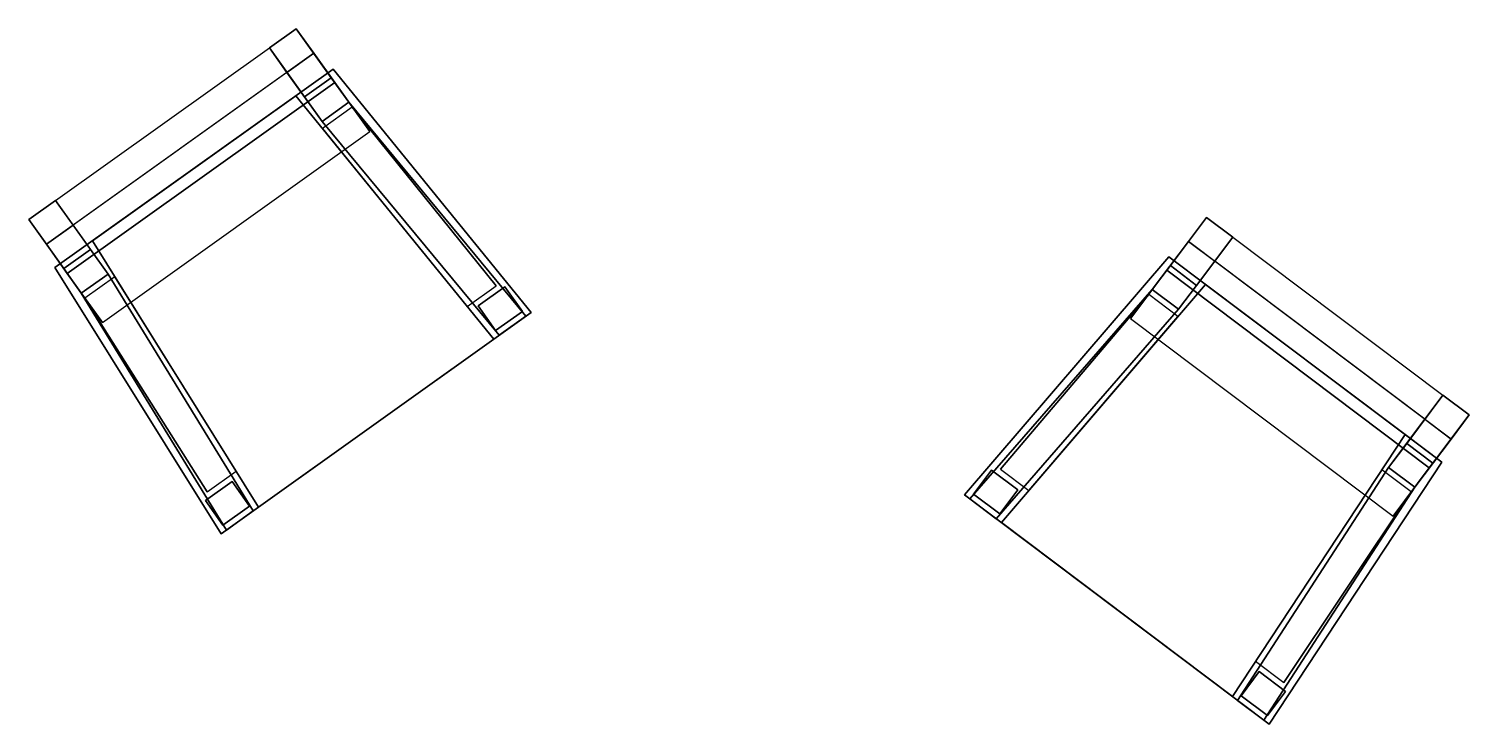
# Model space of a CAD drawing. Extents: x -255 to -150, y 56 to 106.
import ezdxf

# ---------------------------------------------------------------- set-up
doc = ezdxf.new("R2010")
doc.units = 0
doc.header["$MEASUREMENT"] = 0
doc.layers.add('2INTFMCH01', color=4, linetype='CONTINUOUS')

msp = doc.modelspace()

# ---------------------------------------------------------------- linework, layer by layer
at = {"layer": '2INTFMCH01', "invisible_edges": 12}
for points in [[(-235.34, 106.44, 162.36), (-237.29, 105.04, 162.36), (-236.02, 103.25, 163.08)], [(-234.74, 101.46, 150.48), (-237.29, 105.04, 162.36), (-235.34, 106.44, 162.36)], [(-236.02, 103.25, 163.08), (-234.06, 104.65, 163.08), (-235.34, 106.44, 162.36)], [(-235.34, 106.44, 162.36), (-234.06, 104.65, 163.08), (-231.51, 101.07, 150.48)], [(-231.51, 101.07, 150.48), (-232.78, 102.86, 150.48), (-235.34, 106.44, 162.36)], [(-235.34, 106.44, 162.36), (-232.78, 102.86, 150.48), (-234.74, 101.46, 150.48)], [(-234.06, 104.65, 163.08), (-253.59, 90.7, 163.08), (-252.06, 88.55, 163.8)], [(-252.92, 93.88, 162.36), (-237.29, 105.04, 162.36), (-236.02, 103.25, 163.08)], [(-252.06, 88.55, 163.8), (-232.53, 102.5, 163.8), (-234.06, 104.65, 163.08)], [(-233.46, 99.67, 150.48), (-236.02, 103.25, 163.08), (-237.29, 105.04, 162.36)], [(-237.29, 105.04, 162.36), (-234.74, 101.46, 150.48), (-233.46, 99.67, 150.48)], [(-231.51, 101.07, 150.48), (-234.06, 104.65, 163.08), (-232.53, 102.5, 163.8)], [(-252.96, 88.99, 141.48), (-252.96, 88.99, 144), (-232.65, 103.49, 144)], [(-232.65, 103.49, 144), (-232.65, 103.49, 141.48), (-252.96, 88.99, 141.48)], [(-236.02, 103.25, 163.08), (-251.64, 92.09, 163.08), (-252.92, 93.88, 162.36)], [(-218.18, 85.71, 144), (-232.65, 103.49, 144), (-235.38, 101.54, 144)], [(-218.18, 85.71, 141.48), (-232.65, 103.49, 141.48), (-232.65, 103.49, 144)], [(-232.65, 103.49, 144), (-218.18, 85.71, 144), (-218.18, 85.71, 141.48)], [(-232.53, 102.5, 163.8), (-252.06, 88.55, 163.8), (-249.5, 84.97, 150.48)], [(-249.5, 84.97, 150.48), (-229.97, 98.92, 150.48), (-232.53, 102.5, 163.8)], [(-232.78, 102.86, 144), (-234.74, 101.46, 144), (-234.74, 101.46, 150.48)], [(-234.74, 101.46, 150.48), (-232.78, 102.86, 150.48), (-232.78, 102.86, 144)], [(-234.74, 101.46, 141.48), (-232.78, 102.86, 141.48), (-232.78, 102.86, 126)], [(-232.78, 102.86, 126), (-234.74, 101.46, 126), (-234.74, 101.46, 141.48)], [(-231.51, 101.07, 144), (-232.78, 102.86, 144), (-232.78, 102.86, 150.48)], [(-232.78, 102.86, 150.48), (-231.51, 101.07, 150.48), (-231.51, 101.07, 144)], [(-232.78, 102.86, 141.48), (-231.51, 101.07, 141.48), (-231.51, 101.07, 126)], [(-231.51, 101.07, 126), (-232.78, 102.86, 126), (-232.78, 102.86, 141.48)], [(-232.53, 102.5, 163.8), (-229.97, 98.92, 150.48), (-231.51, 101.07, 150.48)], [(-235.38, 101.54, 144), (-250.23, 90.94, 144), (-250.23, 90.94, 146.16)], [(-250.23, 90.94, 146.16), (-235.38, 101.54, 146.16), (-235.38, 101.54, 144)], [(-235.38, 101.54, 146.16), (-250.23, 90.94, 146.16), (-238.1, 71.48, 146.16)], [(-238.1, 71.48, 146.16), (-220.91, 83.76, 146.16), (-235.38, 101.54, 146.16)], [(-235.38, 101.54, 144), (-220.91, 83.76, 144), (-218.18, 85.71, 144)], [(-220.91, 83.76, 144), (-235.38, 101.54, 144), (-235.38, 101.54, 146.16)], [(-235.38, 101.54, 146.16), (-220.91, 83.76, 146.16), (-220.91, 83.76, 144)], [(-234.74, 101.46, 150.48), (-234.74, 101.46, 144), (-233.46, 99.67, 144)], [(-233.46, 99.67, 144), (-233.46, 99.67, 150.48), (-234.74, 101.46, 150.48)], [(-233.46, 99.67, 141.48), (-234.74, 101.46, 141.48), (-234.74, 101.46, 126)], [(-234.74, 101.46, 126), (-233.46, 99.67, 126), (-233.46, 99.67, 141.48)], [(-233.46, 99.67, 150.48), (-233.46, 99.67, 144), (-231.51, 101.07, 144)], [(-231.51, 101.07, 144), (-231.51, 101.07, 150.48), (-233.46, 99.67, 150.48)], [(-233.46, 99.67, 150.48), (-231.51, 101.07, 150.48), (-218.57, 85.43, 150.48)], [(-231.51, 101.07, 141.48), (-233.46, 99.67, 141.48), (-233.46, 99.67, 126)], [(-233.46, 99.67, 126), (-231.51, 101.07, 126), (-231.51, 101.07, 141.48)], [(-231.51, 101.07, 148.68), (-231.51, 101.07, 150.48), (-218.57, 85.43, 150.48)], [(-218.57, 85.43, 150.48), (-218.57, 85.43, 148.68), (-231.51, 101.07, 148.68)], [(-220.75, 87.66, 146.16), (-231.25, 100.71, 146.16), (-233.43, 99.15, 146.16)], [(-231.25, 100.71, 146.16), (-220.75, 87.66, 146.16), (-220.75, 87.66, 144)], [(-220.75, 87.66, 144), (-231.25, 100.71, 144), (-231.25, 100.71, 146.16)], [(-233.46, 99.67, 150.48), (-220.52, 84.04, 150.48), (-218.57, 85.43, 150.48)], [(-220.52, 84.04, 150.48), (-233.46, 99.67, 150.48), (-233.46, 99.67, 148.68)], [(-233.46, 99.67, 148.68), (-220.52, 84.04, 148.68), (-220.52, 84.04, 150.48)], [(-233.43, 99.15, 146.16), (-222.86, 86.15, 146.16), (-220.75, 87.66, 146.16)], [(-252.92, 93.88, 162.36), (-254.87, 92.49, 162.36), (-253.59, 90.7, 163.08)], [(-252.31, 88.91, 150.48), (-254.87, 92.49, 162.36), (-252.92, 93.88, 162.36)], [(-253.59, 90.7, 163.08), (-251.64, 92.09, 163.08), (-252.92, 93.88, 162.36)], [(-249.08, 88.51, 150.48), (-251.64, 92.09, 163.08), (-252.92, 93.88, 162.36)], [(-252.92, 93.88, 162.36), (-250.36, 90.3, 150.48), (-249.08, 88.51, 150.48)], [(-252.92, 93.88, 162.36), (-250.36, 90.3, 150.48), (-252.31, 88.91, 150.48)], [(-172.83, 87.38, 150.48), (-170.18, 90.89, 163.08), (-168.86, 92.65, 162.36)], [(-168.86, 92.65, 162.36), (-171.5, 89.14, 150.48), (-172.83, 87.38, 150.48)], [(-169.59, 87.69, 150.48), (-171.5, 89.14, 150.48), (-168.86, 92.65, 162.36)], [(-168.86, 92.65, 162.36), (-170.18, 90.89, 163.08), (-168.26, 89.45, 163.08)], [(-168.86, 92.65, 162.36), (-166.94, 91.21, 162.36), (-169.59, 87.69, 150.48)], [(-168.26, 89.45, 163.08), (-166.94, 91.21, 162.36), (-168.86, 92.65, 162.36)], [(-251.04, 87.12, 150.48), (-253.59, 90.7, 163.08), (-254.87, 92.49, 162.36)], [(-254.87, 92.49, 162.36), (-252.31, 88.91, 150.48), (-251.04, 87.12, 150.48)], [(-252.06, 88.55, 163.8), (-253.59, 90.7, 163.08), (-251.04, 87.12, 150.48)], [(-238.1, 71.48, 144), (-250.23, 90.94, 144), (-252.96, 88.99, 144)], [(-250.23, 90.94, 146.16), (-250.23, 90.94, 144), (-238.1, 71.48, 144)], [(-238.1, 71.48, 144), (-238.1, 71.48, 146.16), (-250.23, 90.94, 146.16)], [(-171.77, 88.79, 163.8), (-170.18, 90.89, 163.08), (-172.83, 87.38, 150.48)], [(-170.18, 90.89, 163.08), (-171.77, 88.79, 163.8), (-152.6, 74.35, 163.8)], [(-166.94, 91.21, 162.36), (-168.26, 89.45, 163.08), (-170.91, 85.94, 150.48)], [(-170.91, 85.94, 150.48), (-169.59, 87.69, 150.48), (-166.94, 91.21, 162.36)], [(-152.6, 74.35, 163.8), (-151.01, 76.46, 163.08), (-170.18, 90.89, 163.08)], [(-168.26, 89.45, 163.08), (-166.94, 91.21, 162.36), (-151.6, 79.66, 162.36)], [(-252.31, 88.91, 150.48), (-252.31, 88.91, 144), (-250.36, 90.3, 144)], [(-250.36, 90.3, 144), (-250.36, 90.3, 150.48), (-252.31, 88.91, 150.48)], [(-252.31, 88.91, 141.48), (-250.36, 90.3, 141.48), (-250.36, 90.3, 126)], [(-250.36, 90.3, 126), (-252.31, 88.91, 126), (-252.31, 88.91, 141.48)], [(-250.36, 90.3, 150.48), (-250.36, 90.3, 144), (-249.08, 88.51, 144)], [(-249.08, 88.51, 144), (-249.08, 88.51, 150.48), (-250.36, 90.3, 150.48)], [(-250.36, 90.3, 141.48), (-249.08, 88.51, 141.48), (-249.08, 88.51, 126)], [(-249.08, 88.51, 126), (-250.36, 90.3, 126), (-250.36, 90.3, 141.48)], [(-168.94, 87.76, 144), (-171.62, 89.78, 144), (-186.54, 72.37, 144)], [(-171.62, 89.78, 144), (-171.62, 89.78, 141.48), (-186.54, 72.37, 141.48)], [(-186.54, 72.37, 141.48), (-186.54, 72.37, 144), (-171.62, 89.78, 144)], [(-171.62, 89.78, 144), (-151.68, 74.76, 144), (-151.68, 74.76, 141.48)], [(-151.68, 74.76, 141.48), (-171.62, 89.78, 141.48), (-171.62, 89.78, 144)], [(-151.6, 79.66, 162.36), (-152.93, 77.9, 163.08), (-168.26, 89.45, 163.08)], [(-252.96, 88.99, 144), (-240.83, 69.53, 144), (-238.1, 71.48, 144)], [(-252.96, 88.99, 141.48), (-240.83, 69.53, 141.48), (-240.83, 69.53, 144)], [(-240.83, 69.53, 144), (-252.96, 88.99, 144), (-252.96, 88.99, 141.48)], [(-252.31, 88.91, 150.48), (-252.31, 88.91, 144), (-251.04, 87.12, 144)], [(-251.04, 87.12, 144), (-251.04, 87.12, 150.48), (-252.31, 88.91, 150.48)], [(-251.04, 87.12, 141.48), (-252.31, 88.91, 141.48), (-252.31, 88.91, 126)], [(-252.31, 88.91, 126), (-251.04, 87.12, 126), (-251.04, 87.12, 141.48)], [(-251.04, 87.12, 150.48), (-249.5, 84.97, 150.48), (-252.06, 88.55, 163.8)], [(-251.04, 87.12, 150.48), (-251.04, 87.12, 144), (-249.08, 88.51, 144)], [(-249.08, 88.51, 144), (-249.08, 88.51, 150.48), (-251.04, 87.12, 150.48)], [(-251.04, 87.12, 150.48), (-249.08, 88.51, 150.48), (-238.49, 71.2, 150.48)], [(-249.08, 88.51, 141.48), (-251.04, 87.12, 141.48), (-251.04, 87.12, 126)], [(-251.04, 87.12, 126), (-249.08, 88.51, 126), (-249.08, 88.51, 141.48)], [(-238.49, 71.2, 150.48), (-249.08, 88.51, 150.48), (-249.08, 88.51, 148.68)], [(-249.08, 88.51, 148.68), (-238.49, 71.2, 148.68), (-238.49, 71.2, 150.48)], [(-171.77, 88.79, 163.8), (-174.42, 85.27, 150.48), (-155.24, 70.83, 150.48)], [(-172.83, 87.38, 150.48), (-174.42, 85.27, 150.48), (-171.77, 88.79, 163.8)], [(-171.5, 89.14, 150.48), (-171.5, 89.14, 144), (-172.83, 87.38, 144)], [(-172.83, 87.38, 144), (-172.83, 87.38, 150.48), (-171.5, 89.14, 150.48)], [(-172.83, 87.38, 126), (-172.83, 87.38, 141.48), (-171.5, 89.14, 141.48)], [(-171.5, 89.14, 141.48), (-171.5, 89.14, 126), (-172.83, 87.38, 126)], [(-155.24, 70.83, 150.48), (-152.6, 74.35, 163.8), (-171.77, 88.79, 163.8)], [(-169.59, 87.69, 150.48), (-169.59, 87.69, 144), (-171.5, 89.14, 144)], [(-171.5, 89.14, 144), (-171.5, 89.14, 150.48), (-169.59, 87.69, 150.48)], [(-171.5, 89.14, 126), (-171.5, 89.14, 141.48), (-169.59, 87.69, 141.48)], [(-169.59, 87.69, 141.48), (-169.59, 87.69, 126), (-171.5, 89.14, 126)], [(-248.6, 88.32, 146.16), (-250.78, 86.76, 146.16), (-241.84, 72.59, 146.16)], [(-241.84, 72.59, 146.16), (-239.73, 74.1, 146.16), (-248.6, 88.32, 146.16)], [(-222.06, 86.19, 148.68), (-220.1, 87.58, 148.68), (-220.1, 87.58, 144)], [(-220.1, 87.58, 144), (-222.06, 86.19, 144), (-222.06, 86.19, 148.68)], [(-222.06, 86.19, 141.48), (-220.1, 87.58, 141.48), (-220.1, 87.58, 126)], [(-220.1, 87.58, 126), (-222.06, 86.19, 126), (-222.06, 86.19, 141.48)], [(-220.1, 87.58, 148.68), (-218.83, 85.79, 148.68), (-218.83, 85.79, 144)], [(-218.83, 85.79, 144), (-220.1, 87.58, 144), (-220.1, 87.58, 148.68)], [(-220.1, 87.58, 141.48), (-218.83, 85.79, 141.48), (-218.83, 85.79, 126)], [(-218.83, 85.79, 126), (-220.1, 87.58, 126), (-220.1, 87.58, 141.48)], [(-186.54, 72.37, 144), (-183.85, 70.35, 144), (-168.94, 87.76, 144)], [(-186.15, 72.08, 150.48), (-172.83, 87.38, 150.48), (-170.91, 85.94, 150.48)], [(-186.15, 72.08, 150.48), (-172.83, 87.38, 150.48), (-172.83, 87.38, 148.68)], [(-172.83, 87.38, 148.68), (-186.15, 72.08, 148.68), (-186.15, 72.08, 150.48)], [(-168.94, 87.76, 146.16), (-168.94, 87.76, 144), (-183.85, 70.35, 144)], [(-183.85, 70.35, 144), (-183.85, 70.35, 146.16), (-168.94, 87.76, 146.16)], [(-168.94, 87.76, 146.16), (-183.85, 70.35, 146.16), (-166.98, 57.64, 146.16)], [(-172.83, 87.38, 144), (-170.91, 85.94, 144), (-170.91, 85.94, 150.48)], [(-170.91, 85.94, 150.48), (-172.83, 87.38, 150.48), (-172.83, 87.38, 144)], [(-170.91, 85.94, 126), (-170.91, 85.94, 141.48), (-172.83, 87.38, 141.48)], [(-172.83, 87.38, 141.48), (-172.83, 87.38, 126), (-170.91, 85.94, 126)], [(-170.91, 85.94, 144), (-169.59, 87.69, 144), (-169.59, 87.69, 150.48)], [(-169.59, 87.69, 150.48), (-170.91, 85.94, 150.48), (-170.91, 85.94, 144)], [(-169.59, 87.69, 126), (-169.59, 87.69, 141.48), (-170.91, 85.94, 141.48)], [(-170.91, 85.94, 141.48), (-170.91, 85.94, 126), (-169.59, 87.69, 126)], [(-154.37, 76.78, 146.16), (-154.37, 76.78, 144), (-168.94, 87.76, 144)], [(-168.94, 87.76, 144), (-168.94, 87.76, 146.16), (-154.37, 76.78, 146.16)], [(-166.98, 57.64, 146.16), (-154.37, 76.78, 146.16), (-168.94, 87.76, 146.16)], [(-251.04, 87.12, 150.48), (-240.44, 69.81, 150.48), (-238.49, 71.2, 150.48)], [(-240.44, 69.81, 150.48), (-251.04, 87.12, 150.48), (-251.04, 87.12, 148.68)], [(-251.04, 87.12, 148.68), (-240.44, 69.81, 148.68), (-240.44, 69.81, 150.48)], [(-241.84, 72.59, 144), (-241.84, 72.59, 146.16), (-250.78, 86.76, 146.16)], [(-250.78, 86.76, 146.16), (-250.78, 86.76, 144), (-241.84, 72.59, 144)], [(-170.95, 85.41, 146.16), (-173.09, 87.03, 146.16), (-183.92, 74.25, 146.16)], [(-183.92, 74.25, 144), (-183.92, 74.25, 146.16), (-173.09, 87.03, 146.16)], [(-173.09, 87.03, 146.16), (-173.09, 87.03, 144), (-183.92, 74.25, 144)], [(-240.83, 69.53, 141.48), (-218.18, 85.71, 141.48), (-218.18, 85.71, 144)], [(-218.18, 85.71, 144), (-240.83, 69.53, 144), (-240.83, 69.53, 141.48)], [(-220.78, 84.4, 148.68), (-222.06, 86.19, 148.68), (-222.06, 86.19, 144)], [(-222.06, 86.19, 144), (-220.78, 84.4, 144), (-220.78, 84.4, 148.68)], [(-220.78, 84.4, 141.48), (-222.06, 86.19, 141.48), (-222.06, 86.19, 126)], [(-222.06, 86.19, 126), (-220.78, 84.4, 126), (-220.78, 84.4, 141.48)], [(-218.83, 85.79, 148.68), (-220.78, 84.4, 148.68), (-220.78, 84.4, 144)], [(-220.78, 84.4, 144), (-218.83, 85.79, 144), (-218.83, 85.79, 148.68)], [(-218.83, 85.79, 141.48), (-220.78, 84.4, 141.48), (-220.78, 84.4, 126)], [(-220.78, 84.4, 126), (-218.83, 85.79, 126), (-218.83, 85.79, 141.48)], [(-220.52, 84.04, 150.48), (-220.52, 84.04, 148.68), (-218.57, 85.43, 148.68)], [(-218.57, 85.43, 148.68), (-218.57, 85.43, 150.48), (-220.52, 84.04, 150.48)], [(-170.91, 85.94, 150.48), (-184.24, 70.63, 150.48), (-186.15, 72.08, 150.48)], [(-184.24, 70.63, 150.48), (-170.91, 85.94, 150.48), (-170.91, 85.94, 148.68)], [(-184.24, 70.63, 150.48), (-184.24, 70.63, 148.68), (-170.91, 85.94, 148.68)], [(-183.92, 74.25, 146.16), (-181.84, 72.69, 146.16), (-170.95, 85.41, 146.16)], [(-238.1, 71.48, 146.16), (-238.1, 71.48, 144), (-220.91, 83.76, 144)], [(-220.91, 83.76, 144), (-220.91, 83.76, 146.16), (-238.1, 71.48, 146.16)], [(-155.57, 74.39, 150.48), (-152.93, 77.9, 163.08), (-151.6, 79.66, 162.36)], [(-151.6, 79.66, 162.36), (-154.25, 76.14, 150.48), (-155.57, 74.39, 150.48)], [(-152.33, 74.7, 150.48), (-154.25, 76.14, 150.48), (-151.6, 79.66, 162.36)], [(-151.6, 79.66, 162.36), (-152.93, 77.9, 163.08), (-151.01, 76.46, 163.08)], [(-151.6, 79.66, 162.36), (-149.68, 78.22, 162.36), (-152.33, 74.7, 150.48)], [(-151.01, 76.46, 163.08), (-149.68, 78.22, 162.36), (-151.6, 79.66, 162.36)], [(-149.68, 78.22, 162.36), (-151.01, 76.46, 163.08), (-153.65, 72.94, 150.48)], [(-153.65, 72.94, 150.48), (-152.33, 74.7, 150.48), (-149.68, 78.22, 162.36)], [(-151.68, 74.76, 144), (-154.37, 76.78, 144), (-166.98, 57.64, 144)], [(-166.98, 57.64, 144), (-154.37, 76.78, 144), (-154.37, 76.78, 146.16)], [(-154.37, 76.78, 146.16), (-166.98, 57.64, 146.16), (-166.98, 57.64, 144)], [(-154.25, 76.14, 150.48), (-154.25, 76.14, 144), (-155.57, 74.39, 144)], [(-155.57, 74.39, 144), (-155.57, 74.39, 150.48), (-154.25, 76.14, 150.48)], [(-155.57, 74.39, 126), (-155.57, 74.39, 141.48), (-154.25, 76.14, 141.48)], [(-154.25, 76.14, 141.48), (-154.25, 76.14, 126), (-155.57, 74.39, 126)], [(-152.33, 74.7, 150.48), (-152.33, 74.7, 144), (-154.25, 76.14, 144)], [(-154.25, 76.14, 144), (-154.25, 76.14, 150.48), (-152.33, 74.7, 150.48)], [(-154.25, 76.14, 126), (-154.25, 76.14, 141.48), (-152.33, 74.7, 141.48)], [(-152.33, 74.7, 141.48), (-152.33, 74.7, 126), (-154.25, 76.14, 126)], [(-153.65, 72.94, 150.48), (-151.01, 76.46, 163.08), (-152.6, 74.35, 163.8)], [(-166.98, 57.64, 144), (-164.3, 55.62, 144), (-151.68, 74.76, 144)], [(-164.3, 55.62, 144), (-164.3, 55.62, 141.48), (-151.68, 74.76, 141.48)], [(-151.68, 74.76, 141.48), (-151.68, 74.76, 144), (-164.3, 55.62, 144)], [(-153.65, 72.94, 144), (-152.33, 74.7, 144), (-152.33, 74.7, 150.48)], [(-152.33, 74.7, 150.48), (-153.65, 72.94, 150.48), (-153.65, 72.94, 144)], [(-152.33, 74.7, 126), (-152.33, 74.7, 141.48), (-153.65, 72.94, 141.48)], [(-153.65, 72.94, 141.48), (-153.65, 72.94, 126), (-152.33, 74.7, 126)], [(-185.89, 72.43, 144), (-185.89, 72.43, 148.68), (-184.56, 74.19, 148.68)], [(-184.56, 74.19, 148.68), (-184.56, 74.19, 144), (-185.89, 72.43, 144)], [(-185.89, 72.43, 126), (-185.89, 72.43, 141.48), (-184.56, 74.19, 141.48)], [(-184.56, 74.19, 141.48), (-184.56, 74.19, 126), (-185.89, 72.43, 126)], [(-184.56, 74.19, 144), (-184.56, 74.19, 148.68), (-182.65, 72.74, 148.68)], [(-182.65, 72.74, 148.68), (-182.65, 72.74, 144), (-184.56, 74.19, 144)], [(-184.56, 74.19, 126), (-184.56, 74.19, 141.48), (-182.65, 72.74, 141.48)], [(-182.65, 72.74, 141.48), (-182.65, 72.74, 126), (-184.56, 74.19, 126)], [(-166.6, 57.35, 150.48), (-155.57, 74.39, 150.48), (-153.65, 72.94, 150.48)], [(-155.57, 74.39, 148.68), (-155.57, 74.39, 150.48), (-166.6, 57.35, 150.48)], [(-166.6, 57.35, 150.48), (-166.6, 57.35, 148.68), (-155.57, 74.39, 148.68)], [(-156.06, 74.21, 146.16), (-165.28, 60.22, 146.16), (-163.21, 58.66, 146.16)], [(-163.21, 58.66, 146.16), (-153.92, 72.59, 146.16), (-156.06, 74.21, 146.16)], [(-153.65, 72.94, 150.48), (-153.65, 72.94, 144), (-155.57, 74.39, 144)], [(-153.65, 72.94, 150.48), (-155.57, 74.39, 150.48), (-155.57, 74.39, 144)], [(-153.65, 72.94, 126), (-153.65, 72.94, 141.48), (-155.57, 74.39, 141.48)], [(-155.57, 74.39, 141.48), (-155.57, 74.39, 126), (-153.65, 72.94, 126)], [(-152.6, 74.35, 163.8), (-155.24, 70.83, 150.48), (-153.65, 72.94, 150.48)], [(-241.98, 71.96, 148.68), (-240.02, 73.35, 148.68), (-240.02, 73.35, 144)], [(-240.02, 73.35, 144), (-241.98, 71.96, 144), (-241.98, 71.96, 148.68)], [(-241.98, 71.96, 141.48), (-240.02, 73.35, 141.48), (-240.02, 73.35, 126)], [(-240.02, 73.35, 126), (-241.98, 71.96, 126), (-241.98, 71.96, 141.48)], [(-240.02, 73.35, 148.68), (-238.75, 71.56, 148.68), (-238.75, 71.56, 144)], [(-238.75, 71.56, 144), (-240.02, 73.35, 144), (-240.02, 73.35, 148.68)], [(-240.02, 73.35, 141.48), (-238.75, 71.56, 141.48), (-238.75, 71.56, 126)], [(-238.75, 71.56, 126), (-240.02, 73.35, 126), (-240.02, 73.35, 141.48)], [(-182.65, 72.74, 144), (-182.65, 72.74, 148.68), (-183.97, 70.99, 148.68)], [(-183.97, 70.99, 148.68), (-183.97, 70.99, 144), (-182.65, 72.74, 144)], [(-182.65, 72.74, 126), (-182.65, 72.74, 141.48), (-183.97, 70.99, 141.48)], [(-183.97, 70.99, 141.48), (-183.97, 70.99, 126), (-182.65, 72.74, 126)], [(-153.65, 72.94, 150.48), (-164.68, 55.91, 150.48), (-166.6, 57.35, 150.48)], [(-164.68, 55.91, 150.48), (-153.65, 72.94, 150.48), (-153.65, 72.94, 148.68)], [(-153.65, 72.94, 148.68), (-164.68, 55.91, 148.68), (-164.68, 55.91, 150.48)], [(-153.92, 72.59, 146.16), (-163.21, 58.66, 146.16), (-163.21, 58.66, 144)], [(-163.21, 58.66, 144), (-153.92, 72.59, 144), (-153.92, 72.59, 146.16)], [(-240.7, 70.17, 148.68), (-241.98, 71.96, 148.68), (-241.98, 71.96, 144)], [(-241.98, 71.96, 144), (-240.7, 70.17, 144), (-240.7, 70.17, 148.68)], [(-240.7, 70.17, 141.48), (-241.98, 71.96, 141.48), (-241.98, 71.96, 126)], [(-241.98, 71.96, 126), (-240.7, 70.17, 126), (-240.7, 70.17, 141.48)], [(-238.75, 71.56, 148.68), (-240.7, 70.17, 148.68), (-240.7, 70.17, 144)], [(-240.7, 70.17, 144), (-238.75, 71.56, 144), (-238.75, 71.56, 148.68)], [(-238.75, 71.56, 141.48), (-240.7, 70.17, 141.48), (-240.7, 70.17, 126)], [(-240.7, 70.17, 126), (-238.75, 71.56, 126), (-238.75, 71.56, 141.48)], [(-186.54, 72.37, 144), (-186.54, 72.37, 141.48), (-164.3, 55.62, 141.48)], [(-164.3, 55.62, 141.48), (-164.3, 55.62, 144), (-186.54, 72.37, 144)], [(-186.15, 72.08, 148.68), (-184.24, 70.63, 148.68), (-184.24, 70.63, 150.48)], [(-184.24, 70.63, 150.48), (-186.15, 72.08, 150.48), (-186.15, 72.08, 148.68)], [(-183.97, 70.99, 144), (-183.97, 70.99, 148.68), (-185.89, 72.43, 148.68)], [(-185.89, 72.43, 148.68), (-185.89, 72.43, 144), (-183.97, 70.99, 144)], [(-183.97, 70.99, 126), (-183.97, 70.99, 141.48), (-185.89, 72.43, 141.48)], [(-185.89, 72.43, 141.48), (-185.89, 72.43, 126), (-183.97, 70.99, 126)], [(-240.44, 69.81, 150.48), (-240.44, 69.81, 148.68), (-238.49, 71.2, 148.68)], [(-238.49, 71.2, 148.68), (-238.49, 71.2, 150.48), (-240.44, 69.81, 150.48)], [(-183.85, 70.35, 144), (-166.98, 57.64, 144), (-166.98, 57.64, 146.16)], [(-166.98, 57.64, 146.16), (-183.85, 70.35, 146.16), (-183.85, 70.35, 144)], [(-166.33, 57.7, 144), (-166.33, 57.7, 148.68), (-165.01, 59.46, 148.68)], [(-165.01, 59.46, 148.68), (-165.01, 59.46, 144), (-166.33, 57.7, 144)], [(-166.33, 57.7, 126), (-166.33, 57.7, 141.48), (-165.01, 59.46, 141.48)], [(-165.01, 59.46, 141.48), (-165.01, 59.46, 126), (-166.33, 57.7, 126)], [(-165.01, 59.46, 144), (-165.01, 59.46, 148.68), (-163.09, 58.02, 148.68)], [(-163.09, 58.02, 148.68), (-163.09, 58.02, 144), (-165.01, 59.46, 144)], [(-165.01, 59.46, 126), (-165.01, 59.46, 141.48), (-163.09, 58.02, 141.48)], [(-163.09, 58.02, 141.48), (-163.09, 58.02, 126), (-165.01, 59.46, 126)], [(-163.09, 58.02, 144), (-163.09, 58.02, 148.68), (-164.41, 56.26, 148.68)], [(-164.41, 56.26, 148.68), (-164.41, 56.26, 144), (-163.09, 58.02, 144)], [(-163.09, 58.02, 126), (-163.09, 58.02, 141.48), (-164.41, 56.26, 141.48)], [(-164.41, 56.26, 141.48), (-164.41, 56.26, 126), (-163.09, 58.02, 126)], [(-164.68, 55.91, 150.48), (-164.68, 55.91, 148.68), (-166.6, 57.35, 148.68)], [(-166.6, 57.35, 148.68), (-166.6, 57.35, 150.48), (-164.68, 55.91, 150.48)], [(-164.41, 56.26, 144), (-164.41, 56.26, 148.68), (-166.33, 57.7, 148.68)], [(-166.33, 57.7, 148.68), (-166.33, 57.7, 144), (-164.41, 56.26, 144)], [(-164.41, 56.26, 126), (-164.41, 56.26, 141.48), (-166.33, 57.7, 141.48)], [(-166.33, 57.7, 141.48), (-166.33, 57.7, 126), (-164.41, 56.26, 126)]]:
    msp.add_3dface(points, dxfattribs=at)

doc.saveas('drawing.dxf')
